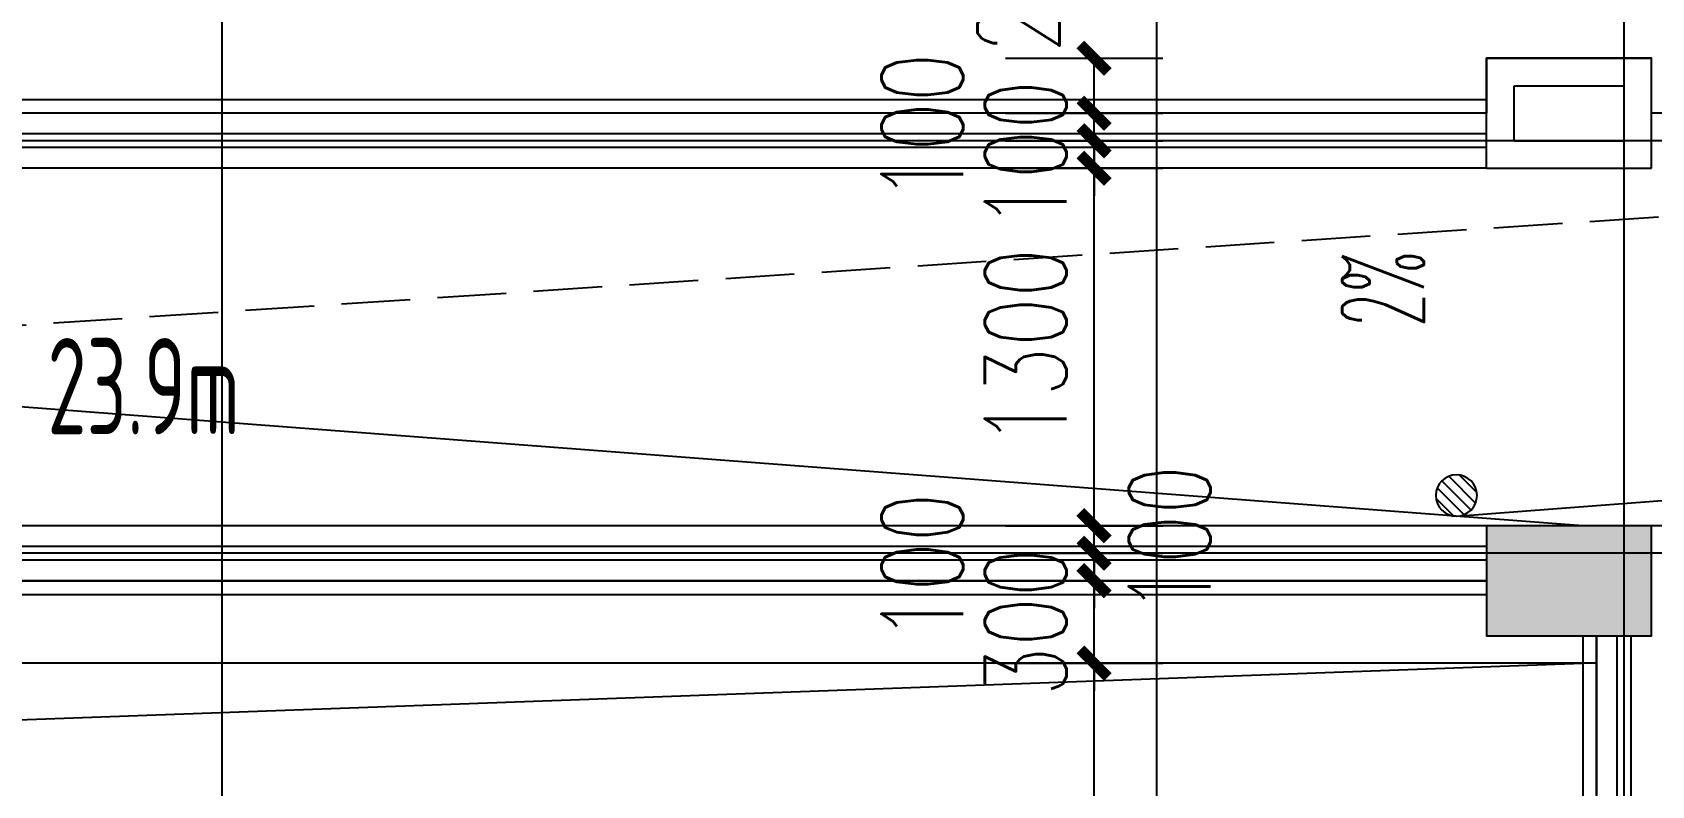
# Model space of a CAD drawing. Extents: x -59851 to 653804, y -249523 to 437614.
# Drawn here: x -27804 to -21914, y 80261 to 83000 of the extents above; entities that cross this region are included whole.
import ezdxf

# ---------------------------------------------------------------- set-up
doc = ezdxf.new("R2010")
doc.units = 0
doc.header["$LTSCALE"] = 1000
doc.header["$MEASUREMENT"] = 0
doc.linetypes.add('DASH', pattern=[0.35, 0.25, -0.1])
doc.layers.add('A-area(算全面积)', color=21, linetype='Continuous', plot=False)
for name, color, linetype in [('A-洞口', 105, 'Continuous'), ('A-疏散距离', 105, 'DASH'), ('A-看线', 105, 'Continuous'), ('A-第三道尺寸线', 105, 'Continuous'), ('A-线脚看线', 9, 'Continuous'), ('AE-FLOR', 151, 'Continuous'), ('DIM_SYMB', 3, 'Continuous'), ('DOTE', 16, 'Continuous'), ('LABEL_PM', 7, 'Continuous'), ('mianji', 6, 'Continuous'), ('NL', 5, 'Continuous'), ('PUB_HATCH', 8, 'Continuous'), ('PUB_TEXT', 7, 'Continuous'), ('WALL', 2, 'Continuous'), ('ys', 154, 'Continuous'), ('剪力墙', 6, 'Continuous'), ('栏杆', 142, 'Continuous')]:
    doc.layers.add(name, color=color, linetype=linetype)
doc.styles.add('_TCH_DIM', font='SIMPLEX.shx', dxfattribs={"width": 0.7, "bigfont": 'GBCBIG.shx'})
doc.styles.add('_TCH_DIM_T3', font='SIMPLEX.shx', dxfattribs={"width": 0.705882, "bigfont": 'GBCBIG.shx'})
doc.styles.get("Standard").update_dxf_attribs({"font": 'gbenor.shx', "width": 0.7, "bigfont": 'gbcbig.shx'})
doc.dimstyles.new('_TCH_ARCH&&100', dxfattribs={"dimtxt": 297.5, "dimasz": 100, "dimexe": 250, "dimexo": 300, "dimgap": 100, "dimtad": 1, "dimdec": 0, "dimzin": 0, "dimdsep": 46, "dimtxsty": '_TCH_DIM_T3', "dimblk": 'ARCHTICK', "dimcen": 0.09, "dimclrt": 7, "dimazin": 2, "dimtfac": 1, "dimtdec": 0, "dimtix": 1, "dimtmove": 2, "dimatfit": 3, "dimfxl": 0, "dimtolj": 1, "dimtzin": 0, "dimarcsym": 0})

# ---------------------------------------------------------------- blocks, each defined once
blk = doc.blocks.new('fdsfdsgfdsgb')
at = {"layer": 'mianji'}
blk.add_lwpolyline([(-196808.2, 150288.3), (-186908.2, 150288.3), (-186908.2, 150088.3), (-186508.2, 150088.3), (-186508.2, 148188.3), (-189308.2, 148188.3), (-189308.2, 146588.3), (-184508.2, 146588.3), (-184508.2, 151988.3), (-186308.2, 151988.3), (-186308.2, 152188.3), (-186908.2, 152188.3), (-186908.2, 151988.3), (-196808.2, 151988.3)], dxfattribs=at)
blk = doc.blocks.new('zhouxianssceng0329')
at = {"layer": 'DOTE'}
for p, q in [((-27113.7, 132089.9), (-27113.7, 156469.4)), ((-23713.7, 132089.9), (-23713.7, 156469.4)), ((-22013.7, 143398.2), (-22013.7, 156469.4)), ((5501.3, 148798.2), (-44988.6, 148798.2)), ((5501.3, 147398.2), (-22013.7, 147398.2)), ((-20013.7, 147298.2), (-44988.6, 147298.2))]:
    blk.add_line(p, q, dxfattribs=at)
blk = doc.blocks.new('jgjlq030328')
at = {"layer": 'PUB_HATCH'}
blk.add_hatch(color=256, dxfattribs=at).paths.add_polyline_path([(-268835, 20511.9), (-268235, 20511.9), (-268235, 20911.9), (-268835, 20911.9)])
at = {"layer": '剪力墙'}
blk.add_lwpolyline([(-268835, 20511.9), (-268235, 20511.9), (-268235, 20911.9), (-268835, 20911.9)], close=True, dxfattribs=at)
blk.add_lwpolyline([(-268635, 20511.9), (-268635, 20511.9)], dxfattribs=at)
blk = doc.blocks.new('ssxianjiao0329')
at = {"layer": 'A-线脚看线'}
for points in [[(-32413.7, 148948.2), (-22513.7, 148948.2)], [(-32413.7, 147148.2), (-22513.7, 147148.2)], [(-22163.7, 146998.2), (-22163.7, 145148.2), (-24913.7, 145148.2), (-24913.7, 145098.2)]]:
    blk.add_lwpolyline(points, dxfattribs=at)
blk = doc.blocks.new('3-122')
at = {"layer": 'A-area(算全面积)'}
blk.add_lwpolyline([(-158972, 87498.2), (-158972, 87498.2), (-158972, 87498.2), (-158972, 84098.2), (-156422, 84098.2), (-156422, 84098.2), (-155172, 84098.2), (-155172, 84098.2), (-153572, 84098.2), (-153572, 84298.2), (-152972, 84298.2), (-152972, 80998.2), (-151572, 80998.2), (-151572, 84298.2), (-150972, 84298.2), (-150972, 84098.2), (-149471.9, 84098.2), (-149471.9, 84098.2), (-148222, 84098.2), (-148222, 84098.2), (-147321.9, 84098.2), (-147322, 85698.2), (-143872, 85698.2), (-143872, 87498.2)], close=True, dxfattribs=at)
at = {"layer": 'A-看线'}
blk.add_lwpolyline([(-143872, 87498.2), (-158972, 87498.2)], dxfattribs=at)
at = {"layer": 'AE-FLOR'}
for points in [[(-144272, 89498.2), (-154172, 89498.2)], [(-144272, 89298.2), (-154172, 89298.2)], [(-144272, 87998.2), (-154172, 87998.2)], [(-144272, 87798.2), (-154172, 87798.2)], [(-146672, 85698.2), (-143872, 85698.2), (-143872, 87598.2)]]:
    blk.add_lwpolyline(points, dxfattribs=at)
at = {"layer": 'WALL'}
for p, q in [((-144272, 89298.2), (-144272, 89698.2)), ((-144272, 89698.2), (-143672, 89698.2)), ((-143672, 89298.2), (-143672, 89698.2)), ((-144172, 89398.2), (-144172, 89598.2)), ((-144172, 89598.2), (-143772, 89598.2)), ((-143772, 89398.2), (-143772, 89598.2)), ((-144172, 89398.2), (-143772, 89398.2)), ((-144272, 89298.2), (-143672, 89298.2))]:
    blk.add_line(p, q, dxfattribs=at)
at = {"layer": '栏杆'}
for points in [[(-144272, 89423.2), (-154172, 89423.2)], [(-144272, 89373.2), (-154172, 89373.2)], [(-144272, 87923.2), (-154172, 87923.2)], [(-144272, 87873.2), (-154172, 87873.2)], [(-146672, 85573.2), (-143747, 85573.2), (-143747, 87598.2)], [(-146672, 85623.2), (-143797, 85623.2), (-143797, 87598.2)]]:
    blk.add_lwpolyline(points, dxfattribs=at)
blk = doc.blocks.new('_LV13')
at = {"color": 0}
for p, q in [((-0.071, 0.495), (-0.495, 0.071)), ((0.183, 0.465), (-0.465, -0.183)), ((0.354, 0.354), (-0.354, -0.354)), ((0.465, 0.183), (-0.183, -0.465)), ((0.495, -0.071), (0.071, -0.495))]:
    blk.add_line(p, q, dxfattribs=at)
blk.add_circle((0, 0), 0.5)
blk = doc.blocks.new('_ArchTick')
at = {"color": 0, "linetype": 'ByBlock', "const_width": 0.4}
blk.add_lwpolyline([(-0.5, -0.5), (0.5, 0.5)], dxfattribs=at)
blk = doc.blocks.new('*D2901')
at = {"layer": 'A-第三道尺寸线', "color": 0, "lineweight": -2, "transparency": 16777216}
for p, q in [((-24263.5, 80705.7), (-23691.6, 80705.7)), ((-23941.6, 78905.7), (-23941.6, 80705.7)), ((-24263.5, 78905.7), (-23691.6, 78905.7))]:
    blk.add_line(p, q, dxfattribs=at)
at = {"layer": 'Defpoints', "color": 0, "transparency": 16777216}
for p in [(-24563.5, 80705.7), (-23941.6, 80705.7), (-24563.5, 78905.7)]:
    blk.add_point(p, dxfattribs=at)
at = {"layer": 'A-第三道尺寸线', "color": 0, "lineweight": -2, "transparency": 16777216, "xscale": 100, "yscale": 100, "zscale": 100}
for p, rotation in [((-23941.6, 80705.7), 90), ((-23941.6, 78905.7), 270)]:
    blk.add_blockref('_ArchTick', p, dxfattribs=dict(at, rotation=rotation))
at = {"layer": 'A-第三道尺寸线', "color": 7, "transparency": 16777216, "insert": (-24190.4, 79805.7), "char_height": 297.5, "attachment_point": 5, "rotation": 90, "style": '_TCH_DIM_T3'}
blk.add_mtext('\\A1;1800', dxfattribs=at)
blk = doc.blocks.new('*D2902')
at = {"layer": 'A-第三道尺寸线', "color": 0, "lineweight": -2, "transparency": 16777216}
for p, q in [((-23941.6, 81005.7), (-23941.6, 81105.7)), ((-24263.5, 81005.7), (-23691.6, 81005.7)), ((-23941.6, 80705.7), (-23941.6, 81005.7)), ((-24263.5, 80705.7), (-23691.6, 80705.7)), ((-23941.6, 80705.7), (-23941.6, 80605.7))]:
    blk.add_line(p, q, dxfattribs=at)
at = {"layer": 'Defpoints', "color": 0, "transparency": 16777216}
for p in [(-24563.5, 81005.7), (-23941.6, 81005.7), (-24563.5, 80705.7)]:
    blk.add_point(p, dxfattribs=at)
at = {"layer": 'A-第三道尺寸线', "color": 0, "lineweight": -2, "transparency": 16777216, "xscale": 100, "yscale": 100, "zscale": 100}
for p, rotation in [((-23941.6, 81005.7), 270), ((-23941.6, 80705.7), 90)]:
    blk.add_blockref('_ArchTick', p, dxfattribs=dict(at, rotation=rotation))
at = {"layer": 'A-第三道尺寸线', "color": 7, "transparency": 16777216, "insert": (-24190.4, 80855.7), "char_height": 297.5, "attachment_point": 5, "rotation": 90, "style": '_TCH_DIM_T3'}
blk.add_mtext('\\A1;300', dxfattribs=at)
blk = doc.blocks.new('*D2903')
at = {"layer": 'A-第三道尺寸线', "color": 0, "lineweight": -2, "transparency": 16777216}
for p, q in [((-23941.6, 81105.7), (-23941.6, 81205.7)), ((-24263.5, 81105.7), (-23691.6, 81105.7)), ((-23941.6, 81005.7), (-23941.6, 81105.7)), ((-24263.5, 81005.7), (-23691.6, 81005.7)), ((-23941.6, 81005.7), (-23941.6, 80905.7))]:
    blk.add_line(p, q, dxfattribs=at)
at = {"layer": 'Defpoints', "color": 0, "transparency": 16777216}
for p in [(-24563.5, 81105.7), (-23941.6, 81105.7), (-24563.5, 81005.7)]:
    blk.add_point(p, dxfattribs=at)
at = {"layer": 'A-第三道尺寸线', "color": 0, "lineweight": -2, "transparency": 16777216, "xscale": 100, "yscale": 100, "zscale": 100}
for p, rotation in [((-23941.6, 81105.7), 270), ((-23941.6, 81005.7), 90)]:
    blk.add_blockref('_ArchTick', p, dxfattribs=dict(at, rotation=rotation))
at = {"layer": 'A-第三道尺寸线', "color": 7, "transparency": 16777216, "insert": (-24566.6, 81055.7), "char_height": 297.5, "attachment_point": 5, "rotation": 90, "style": '_TCH_DIM_T3'}
blk.add_mtext('\\A1;100', dxfattribs=at)
blk = doc.blocks.new('*D2904')
at = {"layer": 'A-第三道尺寸线', "color": 0, "lineweight": -2, "transparency": 16777216}
for p, q in [((-23941.6, 81205.7), (-23941.6, 81305.7)), ((-24263.5, 81205.7), (-23691.6, 81205.7)), ((-23941.6, 81105.7), (-23941.6, 81205.7)), ((-24263.5, 81105.7), (-23691.6, 81105.7)), ((-23941.6, 81105.7), (-23941.6, 81005.7))]:
    blk.add_line(p, q, dxfattribs=at)
at = {"layer": 'Defpoints', "color": 0, "transparency": 16777216}
for p in [(-24563.5, 81205.7), (-23941.6, 81205.7), (-24563.5, 81105.7)]:
    blk.add_point(p, dxfattribs=at)
at = {"layer": 'A-第三道尺寸线', "color": 0, "lineweight": -2, "transparency": 16777216, "xscale": 100, "yscale": 100, "zscale": 100}
for p, rotation in [((-23941.6, 81205.7), 270), ((-23941.6, 81105.7), 90)]:
    blk.add_blockref('_ArchTick', p, dxfattribs=dict(at, rotation=rotation))
at = {"layer": 'A-第三道尺寸线', "color": 7, "transparency": 16777216, "insert": (-23666.6, 81155.7), "char_height": 297.5, "attachment_point": 5, "rotation": 90, "style": '_TCH_DIM_T3'}
blk.add_mtext('\\A1;100', dxfattribs=at)
blk = doc.blocks.new('*D2905')
at = {"layer": 'A-第三道尺寸线', "color": 0, "lineweight": -2, "transparency": 16777216}
for p, q in [((-24263.5, 82505.7), (-23691.6, 82505.7)), ((-23941.6, 81205.7), (-23941.6, 82505.7)), ((-24263.5, 81205.7), (-23691.6, 81205.7))]:
    blk.add_line(p, q, dxfattribs=at)
at = {"layer": 'Defpoints', "color": 0, "transparency": 16777216}
for p in [(-24563.5, 82505.7), (-23941.6, 82505.7), (-24563.5, 81205.7)]:
    blk.add_point(p, dxfattribs=at)
at = {"layer": 'A-第三道尺寸线', "color": 0, "lineweight": -2, "transparency": 16777216, "xscale": 100, "yscale": 100, "zscale": 100}
for p, rotation in [((-23941.6, 82505.7), 90), ((-23941.6, 81205.7), 270)]:
    blk.add_blockref('_ArchTick', p, dxfattribs=dict(at, rotation=rotation))
at = {"layer": 'A-第三道尺寸线', "color": 7, "transparency": 16777216, "insert": (-24190.4, 81855.7), "char_height": 297.5, "attachment_point": 5, "rotation": 90, "style": '_TCH_DIM_T3'}
blk.add_mtext('\\A1;1300', dxfattribs=at)
blk = doc.blocks.new('*D2906')
at = {"layer": 'A-第三道尺寸线', "color": 0, "lineweight": -2, "transparency": 16777216}
for p, q in [((-23941.6, 82605.7), (-23941.6, 82705.7)), ((-24263.5, 82605.7), (-23691.6, 82605.7)), ((-23941.6, 82505.7), (-23941.6, 82605.7)), ((-24263.5, 82505.7), (-23691.6, 82505.7)), ((-23941.6, 82505.7), (-23941.6, 82405.7))]:
    blk.add_line(p, q, dxfattribs=at)
at = {"layer": 'Defpoints', "color": 0, "transparency": 16777216}
for p in [(-24563.5, 82605.7), (-23941.6, 82605.7), (-24563.5, 82505.7)]:
    blk.add_point(p, dxfattribs=at)
at = {"layer": 'A-第三道尺寸线', "color": 0, "lineweight": -2, "transparency": 16777216, "xscale": 100, "yscale": 100, "zscale": 100}
for p, rotation in [((-23941.6, 82605.7), 270), ((-23941.6, 82505.7), 90)]:
    blk.add_blockref('_ArchTick', p, dxfattribs=dict(at, rotation=rotation))
at = {"layer": 'A-第三道尺寸线', "color": 7, "transparency": 16777216, "insert": (-24190.4, 82555.7), "char_height": 297.5, "attachment_point": 5, "rotation": 90, "style": '_TCH_DIM_T3'}
blk.add_mtext('\\A1;100', dxfattribs=at)
blk = doc.blocks.new('*D2907')
at = {"layer": 'A-第三道尺寸线', "color": 0, "lineweight": -2, "transparency": 16777216}
for p, q in [((-23941.6, 82705.7), (-23941.6, 82805.7)), ((-24263.5, 82705.7), (-23691.6, 82705.7)), ((-23941.6, 82605.7), (-23941.6, 82705.7)), ((-24263.5, 82605.7), (-23691.6, 82605.7)), ((-23941.6, 82605.7), (-23941.6, 82505.7))]:
    blk.add_line(p, q, dxfattribs=at)
at = {"layer": 'Defpoints', "color": 0, "transparency": 16777216}
for p in [(-24563.5, 82705.7), (-23941.6, 82705.7), (-24563.5, 82605.7)]:
    blk.add_point(p, dxfattribs=at)
at = {"layer": 'A-第三道尺寸线', "color": 0, "lineweight": -2, "transparency": 16777216, "xscale": 100, "yscale": 100, "zscale": 100}
for p, rotation in [((-23941.6, 82705.7), 270), ((-23941.6, 82605.7), 90)]:
    blk.add_blockref('_ArchTick', p, dxfattribs=dict(at, rotation=rotation))
at = {"layer": 'A-第三道尺寸线', "color": 7, "transparency": 16777216, "insert": (-24566.6, 82655.7), "char_height": 297.5, "attachment_point": 5, "rotation": 90, "style": '_TCH_DIM_T3'}
blk.add_mtext('\\A1;100', dxfattribs=at)
blk = doc.blocks.new('*D2908')
at = {"layer": 'A-第三道尺寸线', "color": 0, "lineweight": -2, "transparency": 16777216}
for p, q in [((-24263.5, 82905.7), (-23691.6, 82905.7)), ((-23941.6, 82705.7), (-23941.6, 82905.7)), ((-24263.5, 82705.7), (-23691.6, 82705.7))]:
    blk.add_line(p, q, dxfattribs=at)
at = {"layer": 'Defpoints', "color": 0, "transparency": 16777216}
for p in [(-24563.5, 82905.7), (-23941.6, 82905.7), (-24563.5, 82705.7)]:
    blk.add_point(p, dxfattribs=at)
at = {"layer": 'A-第三道尺寸线', "color": 0, "lineweight": -2, "transparency": 16777216, "xscale": 100, "yscale": 100, "zscale": 100}
for p, rotation in [((-23941.6, 82905.7), 90), ((-23941.6, 82705.7), 270)]:
    blk.add_blockref('_ArchTick', p, dxfattribs=dict(at, rotation=rotation))
at = {"layer": 'A-第三道尺寸线', "color": 7, "transparency": 16777216, "insert": (-24216.6, 83194.7), "char_height": 297.5, "attachment_point": 5, "rotation": 90, "style": '_TCH_DIM_T3'}
blk.add_mtext('\\A1;200', dxfattribs=at)

msp = doc.modelspace()

# ---------------------------------------------------------------- linework, layer by layer
at = {"layer": 'A-洞口'}
msp.add_lwpolyline([(-37213.7, 77305.7), (-36594.5, 80183.2), (-22163.7, 80705.7)], dxfattribs=at)
at = {"layer": 'A-疏散距离'}
msp.add_lwpolyline([(-38913.7, 75905.7), (-37505.1, 81297), (-19213.7, 82505.7)], dxfattribs=at)
at = {"layer": 'DIM_SYMB'}
msp.add_lwpolyline([(-22636.7, 82349.3, 0, 0, 0), (-22636.7, 81854.4, 80, 0, 0), (-22636.7, 81554.4, 0, 0, 0)], format="xyseb", dxfattribs=at)
at = {"layer": 'ys'}
for points in [[(-22164, 81205.7), (-29663.7, 81776.7), (-36703.7, 81240.7)], [(-22623.7, 81240.7), (-19406.9, 81485.6), (-17503.7, 81340.7)]]:
    msp.add_lwpolyline(points, dxfattribs=at)

# ---------------------------------------------------------------- block references
for name, p in [('zhouxianssceng0329', (0, -66192.5)), ('ssxianjiao0329', (0, -66192.5)), ('fdsfdsgfdsgb', (164394.5, -69282.6))]:
    msp.add_blockref(name, p)
at = {"layer": 'LABEL_PM'}
msp.add_blockref('3-122', (121758.3, -6792.5), dxfattribs=at)
at = {"layer": 'NL', "ltscale": 0.5, "extrusion": (0, 0, -1), "xscale": 150, "yscale": 150, "zscale": -150}
msp.add_blockref('_LV13', (22623.7, 81315.7), dxfattribs=at)
at = {"layer": '剪力墙'}
msp.add_blockref('jgjlq030328', (246321.3, 60293.8), dxfattribs=at)

# ---------------------------------------------------------------- texts
at = {"layer": 'A-疏散距离', "linetype": 'ByBlock', "width": 0.7}
msp.add_text('23.9m', height=350, dxfattribs=at).set_placement((-27748.9, 81538))
at = {"layer": 'PUB_TEXT', "style": '_TCH_DIM', "width": 0.494118}
msp.add_text('2%', height=297.5, rotation=90, dxfattribs=at).set_placement((-22741.7, 81927.7))

# ---------------------------------------------------------------- dimensions: what is measured, and where the dimension line sits
at = {"layer": 'A-第三道尺寸线'}
for base, p1, p2, picture, middle in [((-23941.6, 82905.7), (-24563.5, 82705.7), (-24563.5, 82905.7), '*D2908', (-24216.6, 83194.7)), ((-23941.6, 82705.7), (-24563.5, 82605.7), (-24563.5, 82705.7), '*D2907', (-24566.6, 82655.7)), ((-23941.6, 81205.7), (-24563.5, 81105.7), (-24563.5, 81205.7), '*D2904', (-23666.6, 81155.7)), ((-23941.6, 81105.7), (-24563.5, 81005.7), (-24563.5, 81105.7), '*D2903', (-24566.6, 81055.7))]:
    dim = msp.add_linear_dim(base=base, p1=p1, p2=p2, angle=90, dimstyle='_TCH_ARCH&&100', dxfattribs=at)
    dim.commit()
    dim.dimension.update_dxf_attribs({"geometry": picture, "text_midpoint": middle, "dimtype": 161})
for p1, p2, picture, middle in [((-24563.5, 82505.7), (-24563.5, 82605.7), '*D2906', (-24190.4, 82555.7)), ((-24563.5, 81205.7), (-24563.5, 82505.7), '*D2905', (-24190.4, 81855.7)), ((-24563.5, 80705.7), (-24563.5, 81005.7), '*D2902', (-24190.4, 80855.7)), ((-24563.5, 78905.7), (-24563.5, 80705.7), '*D2901', (-24190.4, 79805.7))]:
    dim = msp.add_aligned_dim(p1=p1, p2=p2, distance=-621.9, dimstyle='_TCH_ARCH&&100', dxfattribs=at)
    dim.commit()
    dim.dimension.update_dxf_attribs({"geometry": picture, "text_midpoint": middle})

doc.saveas('drawing.dxf')
